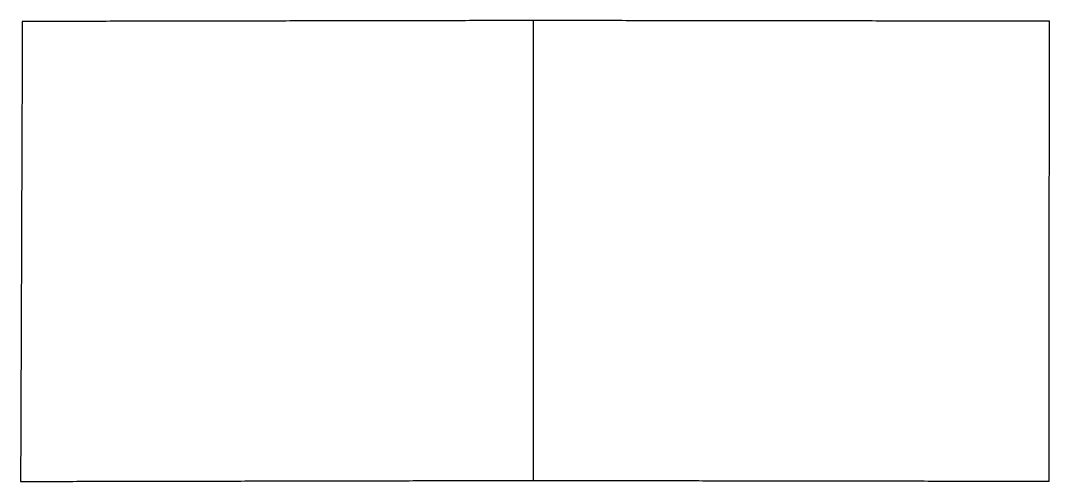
# Model space of a CAD drawing. Extents: x -35 to 33, y -12 to 440.
# Drawn here: x -34.6 to 20.7, y -12.3 to 12.5 of the extents above; entities outside this region: 2.
import ezdxf

# ---------------------------------------------------------------- set-up
doc = ezdxf.new("R2010")
doc.units = 0
doc.header["$LTSCALE"] = 12
doc.header["$MEASUREMENT"] = 0
for name, color, linetype in [('COVER', 3, 'CONTINUOUS'), ('EXTERNALS', 3, 'CONTINUOUS'), ('MARKING', 11, 'CONTINUOUS')]:
    doc.layers.add(name, color=color, linetype=linetype)

msp = doc.modelspace()

# ---------------------------------------------------------------- linework, layer by layer
at = {"layer": 'COVER', "extrusion": (0, 1, -1.83697e-16)}
msp.add_line((5.515, 411.833), (5.515, 411.833, 24.75), dxfattribs=at)
at = {"layer": 'COVER'}
msp.add_lwpolyline([(33.327, 411.833), (5.515, 411.833), (5.515, 439.521)], dxfattribs=at)
at = {"layer": 'EXTERNALS'}
for points in [[(-34.503, 12.44), (-34.597, -12.308)], [(-7.037, 12.491), (-34.503, 12.44)], [(20.696, 12.454), (-7.037, 12.491)], [(20.683, -12.294), (20.696, 12.454)], [(-34.597, -12.308), (-7.028, -12.253)], [(-7.028, -12.253), (20.683, -12.294)]]:
    msp.add_open_spline(points, degree=1, dxfattribs=at)
at = {"layer": 'MARKING'}
msp.add_open_spline([(-7.028, -12.253), (-7.037, 12.491)], degree=1, dxfattribs=at)

doc.saveas('drawing.dxf')
